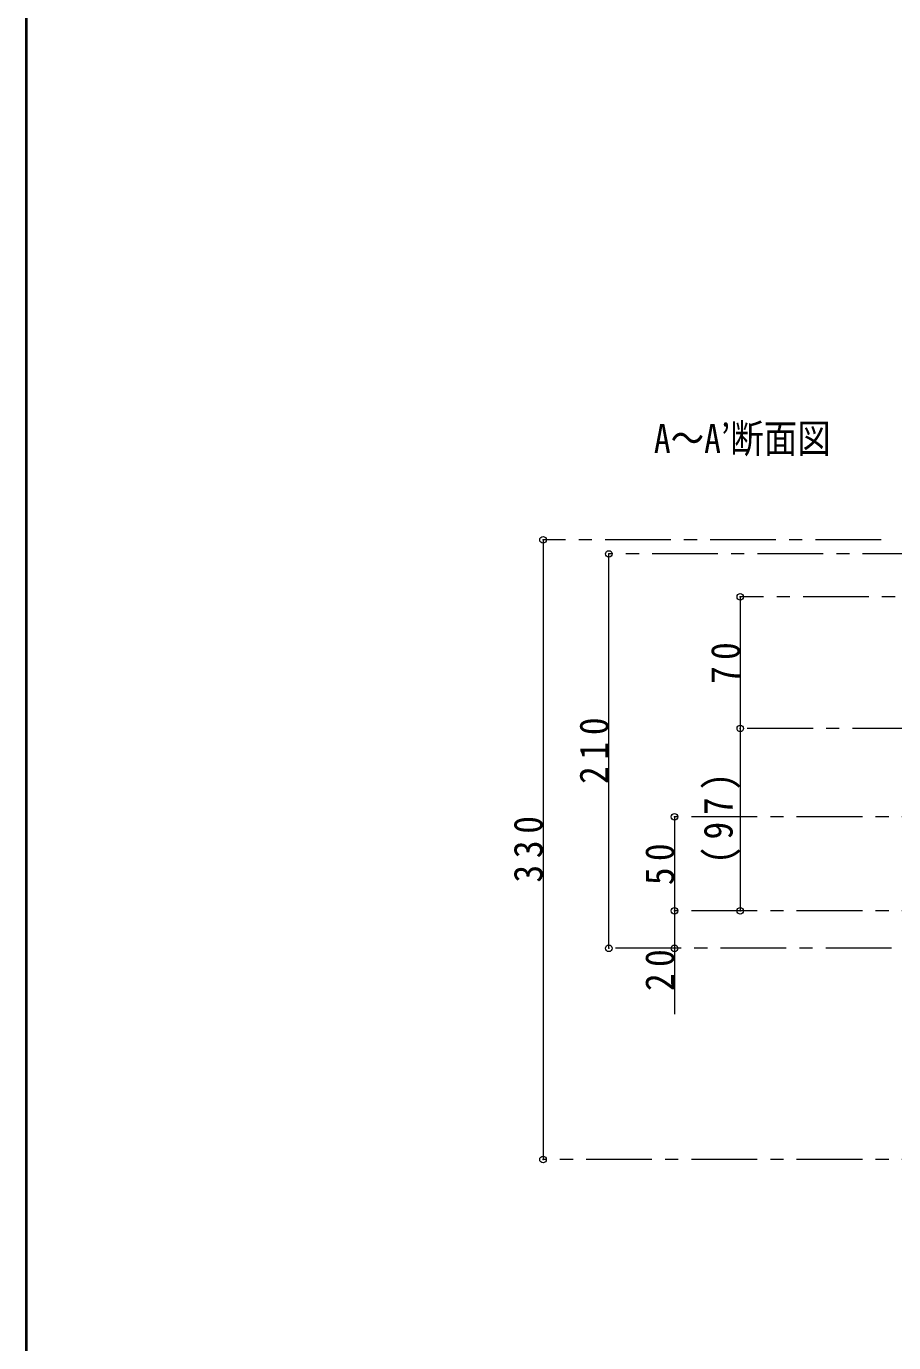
# Model space of a CAD drawing. Units: millimetres at full size, sheet at 1:7. Extents: x -1473 to 1362, y -958 to 1009.
# Drawn here: x -1473 to -1011, y -564 to 137 of the extents above; entities that cross this region are included whole.
import ezdxf
from ezdxf.enums import TextEntityAlignment as Align

# ---------------------------------------------------------------- set-up
doc = ezdxf.new("R2010")
doc.units = ezdxf.units.MM
doc.header["$LTSCALE"] = 7
doc.header["$PDMODE"] = 32
doc.header["$PDSIZE"] = 3.5
doc.linetypes.add('CHAIN1', pattern=[8, 5, -1, 1, -1])
doc.layers.add('0-0_ﾚｲﾔ1', color=4, linetype='Continuous', lineweight=9)
doc.styles.add('ＭＳ ゴシック', font='')
doc.styles.get('ＭＳ ゴシック').set_extended_font_data('MS Gothic')

msp = doc.modelspace()

# ---------------------------------------------------------------- linework, layer by layer
at = {"layer": '0-0_ﾚｲﾔ1', "color": 1, "lineweight": 40}
msp.add_line((-1472.745, -958.045), (-1472.745, 1008.955), dxfattribs=at)
at = {"layer": '0-0_ﾚｲﾔ1'}
for p, q in [((-1197.745, -136.045), (-1197.745, -466.045)), ((-1162.745, -353.545), (-1162.745, -143.545)), ((-1092.745, -166.424), (-1092.745, -236.424)), ((-1092.745, -236.424), (-1092.745, -333.545)), ((-1127.745, -283.545), (-1127.745, -333.545)), ((-1127.745, -333.545), (-1127.745, -388.545))]:
    msp.add_line(p, q, dxfattribs=at)
at = {"layer": '0-0_ﾚｲﾔ1', "linetype": 'CHAIN1'}
for p, q in [((-1017.745, -136.045), (-1197.745, -136.045)), ((-880.624, -143.545), (-1162.745, -143.545)), ((-856.331, -166.424), (-1092.745, -166.424)), ((-830.047, -236.424), (-1092.745, -236.424)), ((-859.745, -283.545), (-1127.745, -283.545)), ((-747.745, -333.545), (-1127.745, -333.545)), ((-844.245, -353.545), (-1162.745, -353.545)), ((-859.745, -466.045), (-1197.745, -466.045))]:
    msp.add_line(p, q, dxfattribs=at)
at = {"layer": '0-0_ﾚｲﾔ1'}
for p in [(-1197.745, -136.045), (-1162.745, -143.545), (-1092.745, -166.424), (-1092.745, -236.424), (-1127.745, -283.545), (-1127.745, -333.545), (-1092.745, -333.545), (-1162.745, -353.545), (-1127.745, -353.545), (-1197.745, -466.045)]:
    msp.add_point(p, dxfattribs=at)

# ---------------------------------------------------------------- texts
at = {"layer": '0-0_ﾚｲﾔ1', "color": 7, "style": 'ＭＳ ゴシック', "width": 0.85}
msp.add_text('A～A’断面図', height=15.4, dxfattribs=at).set_placement((-1138.745, -94.345), align=Align.BOTTOM_LEFT)
at = {"layer": '0-0_ﾚｲﾔ1', "color": 7, "char_height": 15.4, "attachment_point": 7, "rotation": 90, "style": 'ＭＳ ゴシック'}
for s, insert in [('\\T1.36;\\W0.9;70', (-1092.745, -212.799)), ('\\T1.38;\\W0.9;210', (-1162.745, -266.045)), ('\\T1.38;\\W0.9;(97)', (-1092.745, -308.61)), ('\\T1.38;\\W0.9;330', (-1197.745, -318.545)), ('\\T1.36;\\W0.9;50', (-1127.745, -319.92)), ('\\T1.36;\\W0.9;20', (-1127.745, -376.295))]:
    msp.add_mtext(s, dxfattribs=dict(at, insert=insert))

doc.saveas('drawing.dxf')
